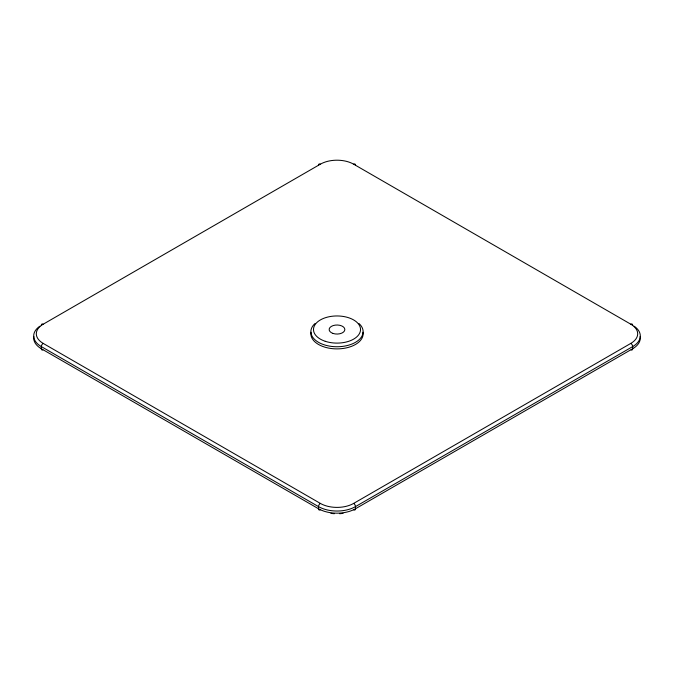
<?xml version="1.0" encoding="UTF-8"?>
<svg xmlns="http://www.w3.org/2000/svg" width="674" height="674" viewBox="0 0 674 674"><rect width="100%" height="100%" fill="white"/><g stroke="black" fill="none" stroke-linecap="round" stroke-linejoin="round"><path stroke-width="1.01" d="M41.35 325.264A2.612 1.508 60 0 1 43.203 324.202L320.369 164.178A23.523 13.581 0 0 1 353.631 164.178A2.612 1.508 -60 0 1 355.451 164.869M43.203 324.202A23.523 13.581 0 0 0 43.203 343.403L320.369 503.419A23.523 13.581 0 0 0 353.631 503.419L630.797 343.403A23.523 13.581 0 0 0 630.797 324.202L353.631 164.178M353.799 509.915A2.612 1.508 60 0 0 355.476 508.76L632.65 348.736A26.134 15.089 0 0 0 640.157 336.511M631.134 349.958A2.612 1.508 60 0 0 632.65 348.736L632.65 346.604A26.134 15.089 0 0 0 634.234 326.267M320.201 509.915A2.612 1.508 -60 0 1 318.524 508.76L41.35 348.736A26.134 15.089 0 0 1 33.843 336.511M42.866 349.958A2.612 1.508 -60 0 1 41.35 348.736L41.35 346.604A26.134 15.089 0 0 1 39.766 326.267M43.203 343.403A2.612 1.508 -60 0 0 41.35 346.604L318.524 506.621A26.134 15.089 0 0 0 355.476 506.621L632.65 346.604A2.612 1.508 60 0 0 630.797 343.403M343.083 513.335A23.523 13.581 0 0 1 339.637 513.714M334.363 513.714A23.523 13.581 0 0 1 330.917 513.335M362.991 332.24A26.134 15.089 0 0 1 337 348.888A26.134 15.089 0 0 1 311.009 332.24M353.631 503.419A2.612 1.508 60 0 1 355.476 506.621L355.476 508.76A26.134 15.089 0 0 1 318.524 508.76L318.524 506.621A2.612 1.508 -60 0 1 320.369 503.419M630.797 324.202A2.612 1.508 -60 0 1 632.65 325.264M318.549 164.869A2.612 1.508 60 0 1 320.369 164.178M358.981 323.512A26.134 15.089 0 0 1 354.111 343.066A26.134 15.089 0 0 1 319.889 343.066A26.134 15.089 0 0 1 315.019 323.512M333.082 333.453A7.844 4.524 0 0 0 344.844 329.535A7.844 4.524 0 0 0 333.082 325.609A7.844 4.524 0 0 0 333.082 333.453M325.239 341.288A23.523 13.581 0 0 0 360.523 329.535A23.523 13.581 0 0 0 325.239 317.774A23.523 13.581 0 0 0 325.239 341.288"/></g></svg>
